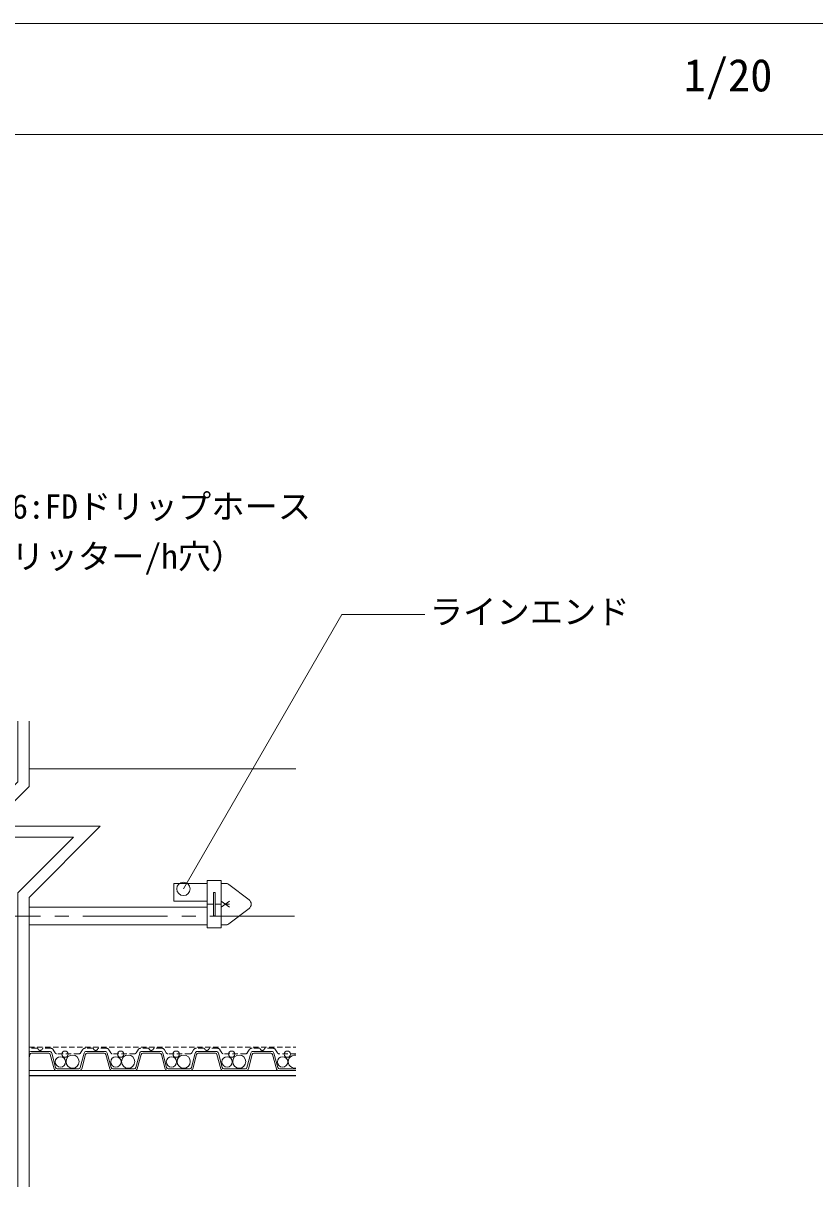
# Model space of a CAD drawing. Units: millimetres, scale not verified. Extents: x -79561 to 6403, y -2774 to 2774.
# Drawn here: x 1819 to 2531, y 1718 to 2774 of the extents above; entities that cross this region are included whole.
import ezdxf
from ezdxf.enums import TextEntityAlignment as Align

# ---------------------------------------------------------------- set-up
doc = ezdxf.new("R2010")
doc.units = ezdxf.units.MM
doc.header["$LTSCALE"] = 4
doc.linetypes.add('DASHED1', pattern=[1.8, 1.2, -0.6])
doc.linetypes.add('USER2', pattern=[28.575, 19.05, -3.175, 3.175, -3.175])
for name, color, linetype, lineweight in [('0-1_WAKU', 7, 'Continuous', 18), ('0-3_moji', 7, 'Continuous', 18), ('0-5_sunpo', 7, 'Continuous', 18), ('0-A_KUTAI', 3, 'Continuous', 18), ('0-B_kansui1', 4, 'Continuous', 18), ('0-C_fd-l', 8, 'Continuous', 18), ('0-D_sinsen', 3, 'USER2', 18)]:
    doc.layers.add(name, color=color, linetype=linetype, lineweight=lineweight)
doc.styles.add('ＭＳ ゴシック', font='')
doc.styles.get('ＭＳ ゴシック').set_extended_font_data('MS Gothic')

msp = doc.modelspace()

# ---------------------------------------------------------------- linework, layer by layer
at = {"layer": '0-1_WAKU'}
msp.add_line((-1491.071, 2674), (6403.429, 2674), dxfattribs=at)
msp.add_lwpolyline([(-1491.071, -2774), (6403.429, -2774), (6403.429, 2774), (-1491.071, 2774)], close=True, dxfattribs=at)
at = {"layer": '0-3_moji'}
for p, q in [((1962.71, 1994.598), (2105.346, 2241.651)), ((2105.346, 2241.651), (2179.898, 2241.651))]:
    msp.add_line(p, q, dxfattribs=at)
msp.add_circle((1962.71, 1994.598), 6, dxfattribs=at)
at = {"layer": '0-5_sunpo'}
for points in [[(1813.712, 2145.624), (1813.712, 2091.04), (1763.712, 2041.04), (1863.712, 2041.04), (1813.712, 1991.04), (1813.712, 1726.135)], [(1823.712, 2145.624), (1823.712, 2086.898), (1787.854, 2051.04), (1887.854, 2051.04), (1823.712, 1986.898), (1823.712, 1726.135)]]:
    msp.add_lwpolyline(points, dxfattribs=at)
at = {"layer": '0-A_KUTAI'}
for p, q in [((1823.712, 2102.731), (2063.712, 2102.731)), ((2063.712, 1826.135), (1823.712, 1826.135))]:
    msp.add_line(p, q, dxfattribs=at)
at = {"layer": '0-B_kansui1'}
for p, q in [((1954.176, 1999.599), (1984.176, 1999.599)), ((1954.176, 1999.599), (1954.176, 1983.599)), ((1996.776, 1999.599), (2000.455, 1999.599)), ((2003.463, 1998.593), (2021.72, 1984.843)), ((1823.712, 1978.099), (1984.176, 1978.099)), ((1954.176, 1983.599), (1984.176, 1983.599)), ((1989.726, 1980.849), (1984.176, 1980.849)), ((1996.776, 1980.849), (1991.226, 1980.849)), ((1996.776, 1983.599), (2004.079, 1978.099)), ((1996.776, 1978.099), (2004.079, 1983.599)), ((2000.436, 1980.843), (2004.079, 1980.843)), ((2003.463, 1963.105), (2021.72, 1976.855)), ((1823.712, 1962.099), (1984.176, 1962.099)), ((1996.776, 1962.099), (2000.455, 1962.099))]:
    msp.add_line(p, q, dxfattribs=at)
for points in [[(1984.176, 2002.099), (1996.776, 2002.099), (1996.776, 1959.599), (1984.176, 1959.599)], [(1991.226, 1970.349), (1989.726, 1970.349), (1989.726, 1991.349), (1991.226, 1991.349)]]:
    msp.add_lwpolyline(points, close=True, dxfattribs=at)
for centre, start, end in [((2000.455, 1994.599), 53.015, 90), ((2018.712, 1980.849), 306.985, 53.015), ((2000.455, 1967.099), 270, 306.985)]:
    msp.add_arc(centre, 5, start, end, dxfattribs=at)
at = {"layer": '0-C_fd-l', "linetype": 'DASHED1'}
for p, q in [((1823.712, 1851.935), (2063.712, 1851.935)), ((1830.883, 1851.135), (1823.712, 1851.135)), ((1843.013, 1851.135), (1836.54, 1851.135)), ((1847.275, 1846.864), (1845.586, 1849.679)), ((1871.838, 1849.679), (1870.149, 1846.864)), ((1880.883, 1851.135), (1874.41, 1851.135)), ((1893.013, 1851.135), (1886.54, 1851.135)), ((1897.275, 1846.864), (1895.586, 1849.679)), ((1921.838, 1849.679), (1920.149, 1846.864)), ((1930.883, 1851.135), (1924.41, 1851.135)), ((1943.013, 1851.135), (1936.54, 1851.135)), ((1947.275, 1846.864), (1945.586, 1849.679)), ((1971.838, 1849.679), (1970.149, 1846.864)), ((1980.883, 1851.135), (1974.41, 1851.135)), ((1993.013, 1851.135), (1986.54, 1851.135)), ((1997.275, 1846.864), (1995.586, 1849.679)), ((2021.838, 1849.679), (2020.149, 1846.864)), ((2030.883, 1851.135), (2024.41, 1851.135)), ((2043.013, 1851.135), (2036.54, 1851.135)), ((2047.275, 1846.864), (2045.586, 1849.679)), ((1868.862, 1846.135), (1848.561, 1846.135)), ((1918.862, 1846.135), (1898.561, 1846.135)), ((1968.862, 1846.135), (1948.561, 1846.135)), ((2018.862, 1846.135), (1998.561, 1846.135)), ((2063.712, 1846.135), (2048.561, 1846.135))]:
    msp.add_line(p, q, dxfattribs=at)
at = {"layer": '0-C_fd-l'}
for p, q in [((1824.565, 1845.523), (1823.712, 1842.34)), ((1842.177, 1848.135), (1825.246, 1848.135)), ((1841.41, 1846.635), (1826.014, 1846.635)), ((1846.317, 1832.618), (1842.859, 1845.523)), ((1847.567, 1833.747), (1844.109, 1846.653)), ((1873.315, 1846.653), (1869.856, 1833.747)), ((1874.565, 1845.523), (1871.107, 1832.618)), ((1892.177, 1848.135), (1875.246, 1848.135)), ((1891.41, 1846.635), (1876.014, 1846.635)), ((1896.317, 1832.618), (1892.859, 1845.523)), ((1897.567, 1833.747), (1894.109, 1846.653)), ((1923.315, 1846.653), (1919.856, 1833.747)), ((1924.565, 1845.523), (1921.107, 1832.618)), ((1942.177, 1848.135), (1925.246, 1848.135)), ((1941.41, 1846.635), (1926.014, 1846.635)), ((1946.317, 1832.618), (1942.859, 1845.523)), ((1947.567, 1833.747), (1944.109, 1846.653)), ((1973.315, 1846.653), (1969.856, 1833.747)), ((1974.565, 1845.523), (1971.107, 1832.618)), ((1992.177, 1848.135), (1975.246, 1848.135)), ((1991.41, 1846.635), (1976.014, 1846.635)), ((1996.317, 1832.618), (1992.859, 1845.523)), ((1997.567, 1833.747), (1994.109, 1846.653)), ((2023.315, 1846.653), (2019.856, 1833.747)), ((2024.565, 1845.523), (2021.107, 1832.618)), ((2042.177, 1848.135), (2025.246, 1848.135)), ((2041.41, 1846.635), (2026.014, 1846.635)), ((2046.317, 1832.618), (2042.859, 1845.523)), ((2047.567, 1833.747), (2044.109, 1846.653)), ((1869.175, 1831.135), (1848.249, 1831.135)), ((1868.408, 1832.635), (1849.016, 1832.635)), ((1919.175, 1831.135), (1898.249, 1831.135)), ((1918.408, 1832.635), (1899.016, 1832.635)), ((1969.175, 1831.135), (1948.249, 1831.135)), ((1968.408, 1832.635), (1949.016, 1832.635)), ((2019.175, 1831.135), (1998.249, 1831.135)), ((2018.408, 1832.635), (1999.016, 1832.635)), ((2063.712, 1831.135), (2048.249, 1831.135)), ((2063.712, 1832.635), (2049.016, 1832.635))]:
    msp.add_line(p, q, dxfattribs=at)
at = {"layer": '0-C_fd-l', "color": 6}
for p, q in [((2063.712, 1831.135), (1823.712, 1831.135)), ((2063.712, 1826.435), (1823.712, 1826.435))]:
    msp.add_line(p, q, dxfattribs=at)
at = {"layer": '0-C_fd-l', "color": 7}
msp.add_line((2063.712, 1826.135), (1823.712, 1826.135), dxfattribs=at)
at = {"layer": '0-C_fd-l'}
for centre, radius in [((1851.929, 1838.752), 4.654), ((1856.159, 1845.739), 2.82), ((1862.928, 1839.034), 5.923), ((1901.929, 1838.752), 4.654), ((1906.159, 1845.739), 2.82), ((1912.928, 1839.034), 5.923), ((1951.929, 1838.752), 4.654), ((1956.159, 1845.739), 2.82), ((1962.928, 1839.034), 5.923), ((2001.929, 1838.752), 4.654), ((2006.159, 1845.739), 2.82), ((2012.928, 1839.034), 5.923), ((2051.929, 1838.752), 4.654), ((2056.159, 1845.739), 2.82)]:
    msp.add_circle(centre, radius, dxfattribs=at)
at = {"layer": '0-C_fd-l', "linetype": 'DASHED1'}
for centre, radius, start, end in [((1830.883, 1850.135), 1, 19.47122, 90), ((1833.712, 1851.135), 2, 199.47122, 340.52878), ((1836.54, 1850.135), 1, 90, 160.52878), ((1843.013, 1848.135), 3, 30.96376, 90), ((1874.41, 1848.135), 3, 90, 149.03624), ((1880.883, 1850.135), 1, 19.47122, 90), ((1883.712, 1851.135), 2, 199.47122, 340.52878), ((1886.54, 1850.135), 1, 90, 160.52878), ((1893.013, 1848.135), 3, 30.96376, 90), ((1924.41, 1848.135), 3, 90, 149.03624), ((1930.883, 1850.135), 1, 19.47122, 90), ((1933.712, 1851.135), 2, 199.47122, 340.52878), ((1936.54, 1850.135), 1, 90, 160.52878), ((1943.013, 1848.135), 3, 30.96376, 90), ((1974.41, 1848.135), 3, 90, 149.03624), ((1980.883, 1850.135), 1, 19.47122, 90), ((1983.712, 1851.135), 2, 199.47122, 340.52878), ((1986.54, 1850.135), 1, 90, 160.52878), ((1993.013, 1848.135), 3, 30.96376, 90), ((2024.41, 1848.135), 3, 90, 149.03624), ((2030.883, 1850.135), 1, 19.47122, 90), ((2033.712, 1851.135), 2, 199.47122, 340.52878), ((2036.54, 1850.135), 1, 90, 160.52878), ((2043.013, 1848.135), 3, 30.96376, 90), ((1848.561, 1847.635), 1.5, 210.96376, 270), ((1868.862, 1847.635), 1.5, 270, 329.03624), ((1898.561, 1847.635), 1.5, 210.96376, 270), ((1918.862, 1847.635), 1.5, 270, 329.03624), ((1948.561, 1847.635), 1.5, 210.96376, 270), ((1968.862, 1847.635), 1.5, 270, 329.03624), ((1998.561, 1847.635), 1.5, 210.96376, 270), ((2018.862, 1847.635), 1.5, 270, 329.03624), ((2048.561, 1847.635), 1.5, 210.96376, 270)]:
    msp.add_arc(centre, radius, start, end, dxfattribs=at)
at = {"layer": '0-C_fd-l'}
for centre, radius, start, end in [((1825.246, 1846.135), 2, 90, 140.11446), ((1826.014, 1845.135), 1.5, 90, 165), ((1841.41, 1845.135), 1.5, 15, 90), ((1842.177, 1846.135), 2, 15, 90), ((1875.246, 1846.135), 2, 90, 165), ((1876.014, 1845.135), 1.5, 90, 165), ((1891.41, 1845.135), 1.5, 15, 90), ((1892.177, 1846.135), 2, 15, 90), ((1925.246, 1846.135), 2, 90, 165), ((1926.014, 1845.135), 1.5, 90, 165), ((1941.41, 1845.135), 1.5, 15, 90), ((1942.177, 1846.135), 2, 15, 90), ((1975.246, 1846.135), 2, 90, 165), ((1976.014, 1845.135), 1.5, 90, 165), ((1991.41, 1845.135), 1.5, 15, 90), ((1992.177, 1846.135), 2, 15, 90), ((2025.246, 1846.135), 2, 90, 165), ((2026.014, 1845.135), 1.5, 90, 165), ((2041.41, 1845.135), 1.5, 15, 90), ((2042.177, 1846.135), 2, 15, 90), ((2062.928, 1839.034), 5.923, 82.39657, 277.60343), ((1848.249, 1833.135), 2, 195, 270), ((1849.016, 1834.135), 1.5, 195, 270), ((1868.408, 1834.135), 1.5, 270, 345), ((1869.175, 1833.135), 2, 270, 345), ((1898.249, 1833.135), 2, 195, 270), ((1899.016, 1834.135), 1.5, 195, 270), ((1918.408, 1834.135), 1.5, 270, 345), ((1919.175, 1833.135), 2, 270, 345), ((1948.249, 1833.135), 2, 195, 270), ((1949.016, 1834.135), 1.5, 195, 270), ((1968.408, 1834.135), 1.5, 270, 345), ((1969.175, 1833.135), 2, 270, 345), ((1998.249, 1833.135), 2, 195, 270), ((1999.016, 1834.135), 1.5, 195, 270), ((2018.408, 1834.135), 1.5, 270, 345), ((2019.175, 1833.135), 2, 270, 345), ((2048.249, 1833.135), 2, 195, 270), ((2049.016, 1834.135), 1.5, 195, 270)]:
    msp.add_arc(centre, radius, start, end, dxfattribs=at)
at = {"layer": '0-D_sinsen'}
msp.add_lwpolyline([(757.815, 1871.135), (757.815, 2150.099), (957.815, 2150.099), (957.815, 1970.099), (2063.712, 1970.099)], dxfattribs=at)

# ---------------------------------------------------------------- texts
at = {"layer": '0-3_moji', "style": 'ＭＳ ゴシック'}
for s, height, p in [('1/20', 29.33, (2412.969, 2704)), ('点滴式灌水パイプ 径16:FDドリップホース', 21.99, (1507.977, 2321.424)), ('（点滴穴500ピッチ1.6リッター/h穴）', 21.99, (1507.977, 2276.424)), ('ラインエンド', 21.99, (2184.398, 2226.651))]:
    msp.add_text(s, height=height, dxfattribs=at).set_placement(p, align=Align.BOTTOM_LEFT)

doc.saveas('drawing.dxf')
